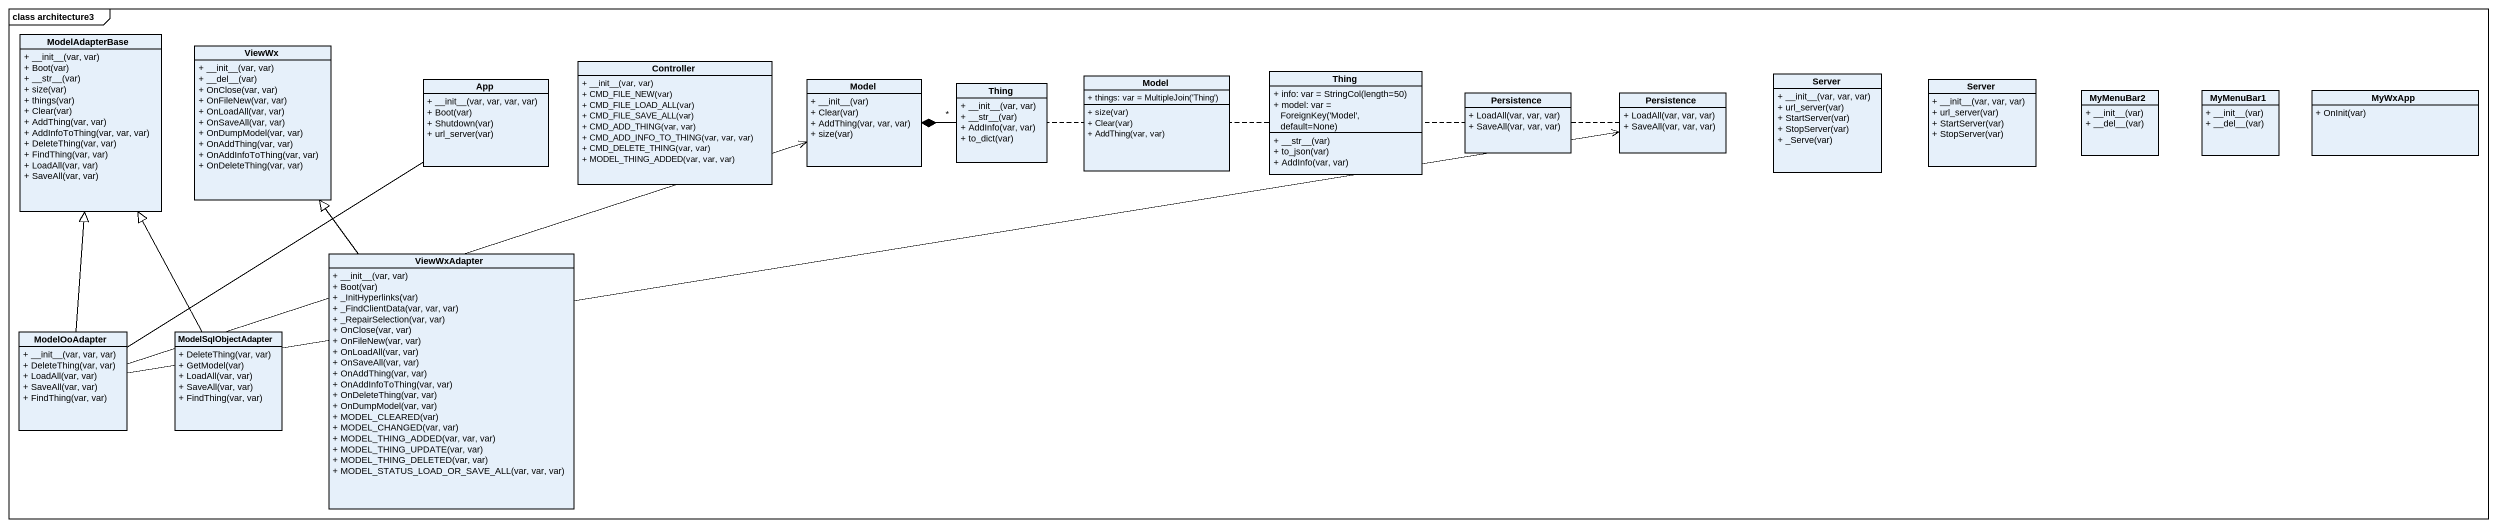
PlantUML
@startuml
mainframe class architecture3
hide circle
hide empty members
skinparam classAttributeIconSize 0
class ModelAdapterBase {
  + ~__init~__(var, var)
  + Boot(var)
  + ~__str~__(var)
  + size(var)
  + things(var)
  + Clear(var)
  + AddThing(var, var)
  + AddInfoToThing(var, var, var)
  + DeleteThing(var, var)
  + FindThing(var, var)
  + LoadAll(var, var)
  + SaveAll(var, var)
}
class ViewWx {
  + ~__init~__(var, var)
  + ~__del~__(var)
  + OnClose(var, var)
  + OnFileNew(var, var)
  + OnLoadAll(var, var)
  + OnSaveAll(var, var)
  + OnDumpModel(var, var)
  + OnAddThing(var, var)
  + OnAddInfoToThing(var, var)
  + OnDeleteThing(var, var)
}
class App {
  + ~__init~__(var, var, var, var)
  + Boot(var)
  + Shutdown(var)
  + url_server(var)
}
class Controller {
  + ~__init~__(var, var)
  + CMD_FILE_NEW(var)
  + CMD_FILE_LOAD_ALL(var)
  + CMD_FILE_SAVE_ALL(var)
  + CMD_ADD_THING(var, var)
  + CMD_ADD_INFO_TO_THING(var, var, var)
  + CMD_DELETE_THING(var, var)
  + MODEL_THING_ADDED(var, var, var)
}
class Model {
  + ~__init~__(var)
  + Clear(var)
  + AddThing(var, var, var)
  + size(var)
}
class Thing {
  + ~__init~__(var, var)
  + ~__str~__(var)
  + AddInfo(var, var)
  + to_dict(var)
}
class "Model" as Model_2 {
  {field} + things: var = MultipleJoin('Thing')
  + size(var)
  + Clear(var)
  + AddThing(var, var)
}
class "Thing" as Thing_2 {
  {field} + info: var = StringCol(length=50)
  {field} + model: var = ForeignKey('Model', default=None)
  + ~__str~__(var)
  + to_json(var)
  + AddInfo(var, var)
}
class Persistence {
  + LoadAll(var, var, var)
  + SaveAll(var, var, var)
}
class "Persistence" as Persistence_2 {
  + LoadAll(var, var, var)
  + SaveAll(var, var, var)
}
class Server {
  + ~__init~__(var, var, var)
  + url_server(var)
  + StartServer(var)
  + StopServer(var)
  + _Serve(var)
}
class "Server" as Server_2 {
  + ~__init~__(var, var, var)
  + url_server(var)
  + StartServer(var)
  + StopServer(var)
}
class MyMenuBar2 {
  + ~__init~__(var)
  + ~__del~__(var)
}
class MyMenuBar1 {
  + ~__init~__(var)
  + ~__del~__(var)
}
class MyWxApp {
  + OnInit(var)
}
class ViewWxAdapter {
  + ~__init~__(var, var)
  + Boot(var)
  + _InitHyperlinks(var)
  + _FindClientData(var, var, var)
  + _RepairSelection(var, var)
  + OnClose(var, var)
  + OnFileNew(var, var)
  + OnLoadAll(var, var)
  + OnSaveAll(var, var)
  + OnAddThing(var, var)
  + OnAddInfoToThing(var, var)
  + OnDeleteThing(var, var)
  + OnDumpModel(var, var)
  + MODEL_CLEARED(var)
  + MODEL_CHANGED(var, var)
  + MODEL_THING_ADDED(var, var, var)
  + MODEL_THING_UPDATE(var, var)
  + MODEL_THING_DELETED(var, var)
  + MODEL_STATUS_LOAD_OR_SAVE_ALL(var, var, var)
}
class ModelOoAdapter {
  + ~__init~__(var, var, var)
  + DeleteThing(var, var)
  + LoadAll(var, var)
  + SaveAll(var, var)
  + FindThing(var, var)
}
class ModelSqlObjectAdapter {
  + DeleteThing(var, var)
  + GetModel(var)
  + LoadAll(var, var)
  + SaveAll(var, var)
  + FindThing(var, var)
}
App -- ModelOoAdapter
Thing "*" -left-* Model
Persistence_2 .left.> Model
ViewWxAdapter -up-|> ViewWx
ModelOoAdapter -up-|> ModelAdapterBase
ModelOoAdapter -right-> Model
ModelOoAdapter -right-> Persistence_2
ModelSqlObjectAdapter -up-|> ModelAdapterBase
@enduml
